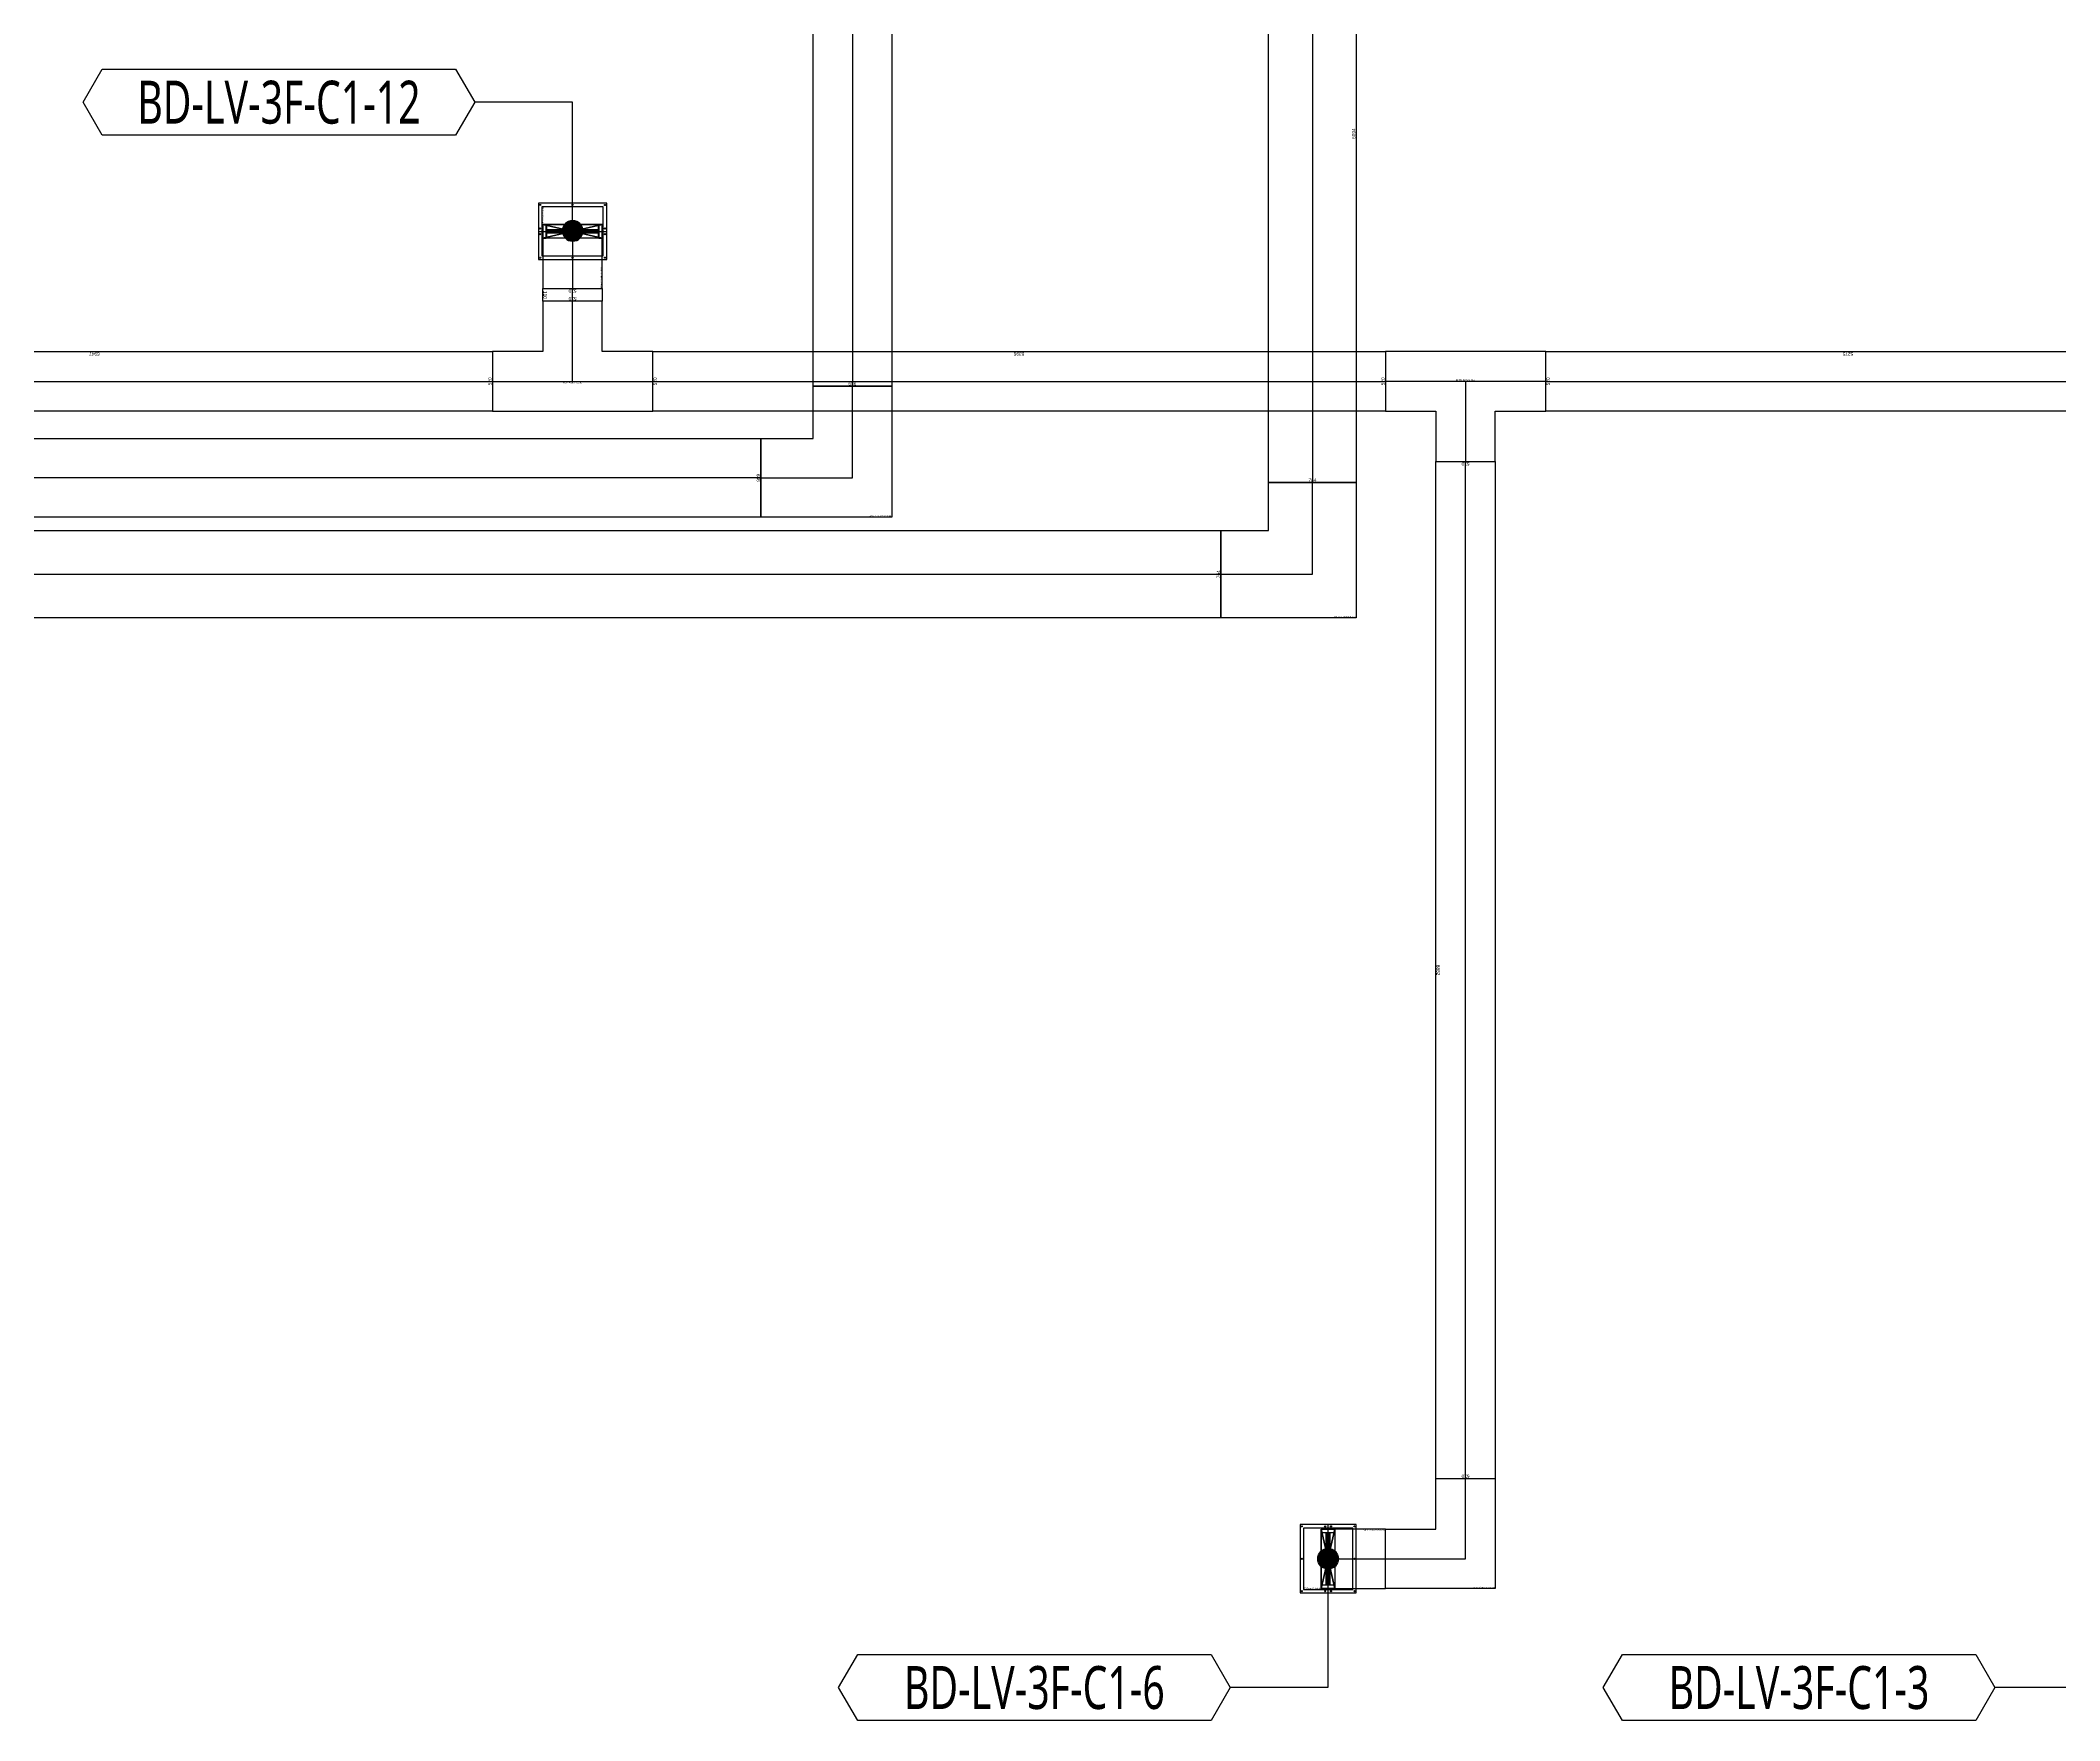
# Model space of a CAD drawing. Header units: millimetres. Extents: x 84228 to 374549, y -351975 to 847575.
# Drawn here: x 288803 to 306431, y 389395 to 404068 of the extents above; entities that cross this region are included whole.
import ezdxf
from ezdxf.enums import TextEntityAlignment as Align

# ---------------------------------------------------------------- set-up
doc = ezdxf.new("R2010")
doc.units = ezdxf.units.MM
doc.header["$LTSCALE"] = 150
doc.layers.get('Defpoints').update_dxf_attribs({"color": 150})
for name, color, linetype in [('-----27 Bus Duct_LV_380-220V_IT BACK UP', 2, 'Continuous'), ('-----27 Bus Duct_LV_380-220V_LOAD BANK', 7, 'Continuous'), ('-----99 Cable Schedule', 2, 'Continuous')]:
    doc.layers.add(name, color=color, linetype=linetype)
doc.styles.add('DH', font='malgun.ttf')
doc.styles.add('ELEC', font='Dotum.ttf')
doc.styles.get("Standard").update_dxf_attribs({"font": 'Dotum.ttf'})
doc.dimstyles.new('전기통신참고용-치수', dxfattribs={"dimscale": 15, "dimtxt": 2, "dimasz": 0, "dimexe": 0, "dimexo": 0, "dimgap": 0.4, "dimtad": 4, "dimdec": 0, "dimzin": 0, "dimdsep": 46, "dimtxsty": 'Standard', "dimblk": 'NONE', "dimcen": 0, "dimse1": 1, "dimse2": 1, "dimsd1": 1, "dimsd2": 1, "dimclrd": 8, "dimclre": 8, "dimclrt": 8, "dimadec": 0, "dimazin": 0, "dimtfac": 1, "dimtdec": 0, "dimtix": 1, "dimtmove": 2, "dimatfit": 0, "dimldrblk": 'NONE', "dimfxl": 2, "dimtolj": 1, "dimtzin": 0, "dimarcsym": 0})

# ---------------------------------------------------------------- blocks, each defined once
blk = doc.blocks.new('*D223')
at = {"layer": 'Defpoints', "color": 0, "transparency": 16777216}
for p in [(0, 27160), (686, 27160), (686, 27160)]:
    blk.add_point(p, dxfattribs=at)
at = {"color": 0, "transparency": 16777216, "insert": (343, 27139), "char_height": 30, "attachment_point": 5}
blk.add_mtext('\\A1;{\\C0;686}', dxfattribs=at)
blk = doc.blocks.new('_None')
blk = doc.blocks.new('*D224')
at = {"layer": 'Defpoints', "color": 0, "transparency": 16777216}
for p in [(686, 27160), (686, 27160), (686, 7716)]:
    blk.add_point(p, dxfattribs=at)
at = {"color": 0, "transparency": 16777216, "insert": (665, 17438), "char_height": 30, "attachment_point": 5, "rotation": 90}
blk.add_mtext('\\A1;{\\C0;19444}', dxfattribs=at)
blk = doc.blocks.new('*D219')
at = {"layer": 'Defpoints', "color": 0, "transparency": 16777216}
for p in [(0, 8792), (686, 8792), (686, 8792)]:
    blk.add_point(p, dxfattribs=at)
at = {"color": 0, "transparency": 16777216, "insert": (343, 8771), "char_height": 30, "attachment_point": 5}
blk.add_mtext('\\A1;{\\C0;686}', dxfattribs=at)
blk = doc.blocks.new('*D220')
at = {"layer": 'Defpoints', "color": 0, "transparency": 16777216}
for p in [(686, 8792), (686, 8792), (686, -460)]:
    blk.add_point(p, dxfattribs=at)
at = {"color": 0, "transparency": 16777216, "insert": (665, 4166), "char_height": 30, "attachment_point": 5, "rotation": 90}
blk.add_mtext('\\A1;{\\C0;9252}', dxfattribs=at)
blk = doc.blocks.new('*D221')
at = {"layer": 'Defpoints', "color": 0, "transparency": 16777216}
for p in [(0, -460), (686, -460), (686, -460)]:
    blk.add_point(p, dxfattribs=at)
at = {"color": 0, "transparency": 16777216, "insert": (343, -439), "char_height": 30, "attachment_point": 5}
blk.add_mtext('\\A1;{\\C0;686}', dxfattribs=at)
blk = doc.blocks.new('*D295')
at = {"layer": 'Defpoints', "color": 0, "transparency": 16777216}
for p in [(0, 3009), (520, 3009), (520, 3009)]:
    blk.add_point(p, dxfattribs=at)
at = {"color": 0, "transparency": 16777216, "insert": (260, 2988), "char_height": 30, "attachment_point": 5}
blk.add_mtext('\\A1;{\\C0;520}', dxfattribs=at)
blk = doc.blocks.new('*D296')
at = {"layer": 'Defpoints', "color": 0, "transparency": 16777216}
for p in [(520, 3009), (520, 3009), (520, -3938)]:
    blk.add_point(p, dxfattribs=at)
at = {"color": 0, "transparency": 16777216, "insert": (499, -464), "char_height": 30, "attachment_point": 5, "rotation": 90}
blk.add_mtext('\\A1;{\\C0;6947}', dxfattribs=at)
blk = doc.blocks.new('*D297')
at = {"layer": 'Defpoints', "color": 0, "transparency": 16777216}
for p in [(0, -3938), (520, -3938), (520, -3938)]:
    blk.add_point(p, dxfattribs=at)
at = {"color": 0, "transparency": 16777216, "insert": (260, -3917), "char_height": 30, "attachment_point": 5}
blk.add_mtext('\\A1;{\\C0;520}', dxfattribs=at)
blk = doc.blocks.new('*U42')
at = {"color": 0}
blk.add_lwpolyline([(-260, -260), (-260, -700), (260, -700), (260, -260), (700, -260), (700, 260), (-700, 260), (-700, -260)], close=True, dxfattribs=at)
at = {"color": 1}
for points in [[(700, 0), (-700, 0)], [(0, 0), (0, -700)]]:
    blk.add_lwpolyline(points, dxfattribs=at)
at = {"color": 0, "style": 'ELEC'}
blk.add_text('BD TEE(HORIZ)-AL 4000A', height=10, dxfattribs=at).set_placement((0, 10), align=Align.MIDDLE)
blk = doc.blocks.new('*D311')
at = {"layer": 'Defpoints', "color": 0, "transparency": 16777216}
for p in [(0, 12266), (520, 12266), (520, 12266)]:
    blk.add_point(p, dxfattribs=at)
at = {"color": 0, "transparency": 16777216, "insert": (260, 12245), "char_height": 30, "attachment_point": 5}
blk.add_mtext('\\A1;{\\C0;520}', dxfattribs=at)
blk = doc.blocks.new('*D312')
at = {"layer": 'Defpoints', "color": 0, "transparency": 16777216}
for p in [(520, 12266), (520, 12266), (520, 3384)]:
    blk.add_point(p, dxfattribs=at)
at = {"color": 0, "transparency": 16777216, "insert": (499, 7825), "char_height": 30, "attachment_point": 5, "rotation": 90}
blk.add_mtext('\\A1;{\\C0;8882}', dxfattribs=at)
blk = doc.blocks.new('*D313')
at = {"layer": 'Defpoints', "color": 0, "transparency": 16777216}
for p in [(0, 3384), (520, 3384), (520, 3384)]:
    blk.add_point(p, dxfattribs=at)
at = {"color": 0, "transparency": 16777216, "insert": (260, 3405), "char_height": 30, "attachment_point": 5}
blk.add_mtext('\\A1;{\\C0;520}', dxfattribs=at)
blk = doc.blocks.new('*U23')
at = {"color": 1}
for p, q in [((60, 260), (-60, -260)), ((-60, 260), (60, -260))]:
    blk.add_line(p, q, dxfattribs=at)
at = {"color": 0}
blk.add_line((0, -298.5), (0, 298.5), dxfattribs=at)
for points in [[(-245, -298.5), (245, -298.5), (245, 298.5), (-245, 298.5)], [(-215, -267.5), (215, -267.5), (215, 267.5), (-215, 267.5)]]:
    blk.add_lwpolyline(points, close=True, dxfattribs=at)
at = {"color": 1}
blk.add_lwpolyline([(60, -260), (-60, -260), (-60, 260), (60, 260)], close=True, dxfattribs=at)
for points in [[(-60, 14, -0.41421356), (-58, 16), (-17.2, 16, 0.41421356), (-16.2, 17), (-16.2, 227, 0.41421356), (-17.2, 228), (-58, 228, -0.41421356), (-60, 230), (-60, 260, -0.41421356), (-59, 259), (-59, 230, 0.41421356), (-58, 229), (58, 229, 0.41421356), (59, 230), (59, 259, -0.41421356), (60, 260), (60, 230, -0.41421356), (58, 228), (17.2, 228, 0.41421356), (16.2, 227), (16.2, 17, 0.41421356), (17.2, 16), (58, 16, -0.41421356), (60, 14), (60, 2, -0.41421356), (59, 3), (59, 14, 0.41421356), (58, 15), (-58, 15, 0.41421356), (-59, 14), (-59, 3, -0.41421356), (-60, 2), (-60, 2), (-60, 2), (-60, 2)], [(-15.2, 17), (-15.2, 227, -0.41421356), (-14.2, 228), (14.2, 228, -0.41421356), (15.2, 227), (15.2, 17, -0.41421356), (14.2, 16), (-14.2, 16, -0.41421356)], [(-14.2, 18), (-14.2, 226, -0.41421356), (-13.2, 227), (-8.85, 227, -0.41421356), (-7.85, 226), (-7.85, 18, -0.41421356), (-8.85, 17), (-13.2, 17, -0.41421356)], [(-6.85, 18), (-6.85, 226, -0.41421356), (-5.85, 227), (-1.5, 227, -0.41421356), (-0.5, 226), (-0.5, 18, -0.41421356), (-1.5, 17), (-5.85, 17, -0.41421356)], [(0.5, 18), (0.5, 226, -0.41421356), (1.5, 227), (5.85, 227, -0.41421356), (6.85, 226), (6.85, 18, -0.41421356), (5.85, 17), (1.5, 17, -0.41421356)], [(7.85, 18), (7.85, 226, -0.41421356), (8.85, 227), (13.2, 227, -0.41421356), (14.2, 226), (14.2, 18, -0.41421356), (13.2, 17), (8.85, 17, -0.41421356)], [(-60, -230, -0.41421356), (-58, -228), (-17.2, -228, 0.41421356), (-16.2, -227), (-16.2, -17, 0.41421356), (-17.2, -16), (-58, -16, -0.41421356), (-60, -14), (-60, 0, -0.41421356), (-59, -1), (-59, -14, 0.41421356), (-58, -15), (58, -15, 0.41421356), (59, -14), (59, -1, -0.41421356), (60, 0), (60, -14, -0.41421356), (58, -16), (17.2, -16, 0.41421356), (16.2, -17), (16.2, -227, 0.41421356), (17.2, -228), (58, -228, -0.41421356), (60, -230), (60, -260, -0.41421356), (59, -259), (59, -230, 0.41421356), (58, -229), (-58, -229, 0.41421356), (-59, -230), (-59, -259, -0.41421356), (-60, -260), (-60, -260), (-60, -260), (-60, -260)], [(-15.2, -227), (-15.2, -17, -0.41421356), (-14.2, -16), (14.2, -16, -0.41421356), (15.2, -17), (15.2, -227, -0.41421356), (14.2, -228), (-14.2, -228, -0.41421356)], [(-14.2, -226), (-14.2, -18, -0.41421356), (-13.2, -17), (-8.85, -17, -0.41421356), (-7.85, -18), (-7.85, -226, -0.41421356), (-8.85, -227), (-13.2, -227, -0.41421356)], [(-6.85, -226), (-6.85, -18, -0.41421356), (-5.85, -17), (-1.5, -17, -0.41421356), (-0.5, -18), (-0.5, -226, -0.41421356), (-1.5, -227), (-5.85, -227, -0.41421356)], [(0.5, -226), (0.5, -18, -0.41421356), (1.5, -17), (5.85, -17, -0.41421356), (6.85, -18), (6.85, -226, -0.41421356), (5.85, -227), (1.5, -227, -0.41421356)], [(7.85, -226), (7.85, -18, -0.41421356), (8.85, -17), (13.2, -17, -0.41421356), (14.2, -18), (14.2, -226, -0.41421356), (13.2, -227), (8.85, -227, -0.41421356)]]:
    blk.add_lwpolyline(points, format="xyb", close=True, dxfattribs=at)
at = {"color": 0}
for centre in [(-230, 283), (-25, 283), (25, 283), (230, 283), (-230, 0), (230, 0), (-230, -283), (-25, -283), (25, -283), (230, -283)]:
    blk.add_circle(centre, 5, dxfattribs=at)
at = {"color": 0, "style": 'ELEC'}
blk.add_text('BD Flanged End-AL 4000A', height=10, dxfattribs=at).set_placement((-210, -257.5), align=Align.MIDDLE_LEFT)
blk = doc.blocks.new('*U22')
at = {"color": 1}
for p, q in [((340, 260), (220, -260)), ((220, 260), (340, -260))]:
    blk.add_line(p, q, dxfattribs=at)
at = {"color": 0}
blk.add_lwpolyline([(-220, -260), (220, -260), (220, 260), (-220, 260)], close=True, dxfattribs=at)
blk.add_lwpolyline([(220, -260), (340, -260), (340, 260), (220, 260)], dxfattribs=at)
at = {"color": 1}
for points in [[(220, 14, -0.41421356), (222, 16), (262.8, 16, 0.41421356), (263.8, 17), (263.8, 227, 0.41421356), (262.8, 228), (222, 228, -0.41421356), (220, 230), (220, 260, -0.41421356), (221, 259), (221, 230, 0.41421356), (222, 229), (338, 229, 0.41421356), (339, 230), (339, 259, -0.41421356), (340, 260), (340, 230, -0.41421356), (338, 228), (297.2, 228, 0.41421356), (296.2, 227), (296.2, 17, 0.41421356), (297.2, 16), (338, 16, -0.41421356), (340, 14), (340, 2, -0.41421356), (339, 3), (339, 14, 0.41421356), (338, 15), (222, 15, 0.41421356), (221, 14), (221, 3, -0.41421356), (220, 2), (220, 2), (220, 2), (220, 2)], [(264.8, 17), (264.8, 227, -0.41421356), (265.8, 228), (294.2, 228, -0.41421356), (295.2, 227), (295.2, 17, -0.41421356), (294.2, 16), (265.8, 16, -0.41421356)], [(265.8, 18), (265.8, 226, -0.41421356), (266.8, 227), (271.15, 227, -0.41421356), (272.15, 226), (272.15, 18, -0.41421356), (271.15, 17), (266.8, 17, -0.41421356)], [(273.15, 18), (273.15, 226, -0.41421356), (274.15, 227), (278.5, 227, -0.41421356), (279.5, 226), (279.5, 18, -0.41421356), (278.5, 17), (274.15, 17, -0.41421356)], [(280.5, 18), (280.5, 226, -0.41421356), (281.5, 227), (285.85, 227, -0.41421356), (286.85, 226), (286.85, 18, -0.41421356), (285.85, 17), (281.5, 17, -0.41421356)], [(287.85, 18), (287.85, 226, -0.41421356), (288.85, 227), (293.2, 227, -0.41421356), (294.2, 226), (294.2, 18, -0.41421356), (293.2, 17), (288.85, 17, -0.41421356)], [(220, -230, -0.41421356), (222, -228), (262.8, -228, 0.41421356), (263.8, -227), (263.8, -17, 0.41421356), (262.8, -16), (222, -16, -0.41421356), (220, -14), (220, 0, -0.41421356), (221, -1), (221, -14, 0.41421356), (222, -15), (338, -15, 0.41421356), (339, -14), (339, -1, -0.41421356), (340, 0), (340, -14, -0.41421356), (338, -16), (297.2, -16, 0.41421356), (296.2, -17), (296.2, -227, 0.41421356), (297.2, -228), (338, -228, -0.41421356), (340, -230), (340, -260, -0.41421356), (339, -259), (339, -230, 0.41421356), (338, -229), (222, -229, 0.41421356), (221, -230), (221, -259, -0.41421356), (220, -260), (220, -260), (220, -260), (220, -260)], [(264.8, -227), (264.8, -17, -0.41421356), (265.8, -16), (294.2, -16, -0.41421356), (295.2, -17), (295.2, -227, -0.41421356), (294.2, -228), (265.8, -228, -0.41421356)], [(265.8, -226), (265.8, -18, -0.41421356), (266.8, -17), (271.15, -17, -0.41421356), (272.15, -18), (272.15, -226, -0.41421356), (271.15, -227), (266.8, -227, -0.41421356)], [(273.15, -226), (273.15, -18, -0.41421356), (274.15, -17), (278.5, -17, -0.41421356), (279.5, -18), (279.5, -226, -0.41421356), (278.5, -227), (274.15, -227, -0.41421356)], [(280.5, -226), (280.5, -18, -0.41421356), (281.5, -17), (285.85, -17, -0.41421356), (286.85, -18), (286.85, -226, -0.41421356), (285.85, -227), (281.5, -227, -0.41421356)], [(287.85, -226), (287.85, -18, -0.41421356), (288.85, -17), (293.2, -17, -0.41421356), (294.2, -18), (294.2, -226, -0.41421356), (293.2, -227), (288.85, -227, -0.41421356)]]:
    blk.add_lwpolyline(points, format="xyb", close=True, dxfattribs=at)
blk.add_lwpolyline([(220, 0), (-220, 0)], dxfattribs=at)
at = {"color": 0, "style": 'ELEC'}
blk.add_text('BD ELBOW(VERT)-AL 4000A', height=10, dxfattribs=at).set_placement((-215, -250), align=Align.MIDDLE_LEFT)
blk = doc.blocks.new('*U24')
at = {"color": 0}
blk.add_lwpolyline([(-260, -260), (700, -260), (700, 260), (260, 260), (260, 700), (-260, 700)], close=True, dxfattribs=at)
at = {"color": 1}
blk.add_lwpolyline([(700, 0), (0, 0), (0, 700)], dxfattribs=at)
at = {"color": 0, "style": 'ELEC'}
blk.add_text('BD ELBOW(HORIZ)-AL 4000A', height=10, dxfattribs=at).set_placement((-255, -250), align=Align.MIDDLE_LEFT)
blk = doc.blocks.new('*D307')
at = {"layer": 'Defpoints', "color": 0, "transparency": 16777216}
for p in [(0, 7178), (520, 7178), (520, 7178)]:
    blk.add_point(p, dxfattribs=at)
at = {"color": 0, "transparency": 16777216, "insert": (260, 7157), "char_height": 30, "attachment_point": 5}
blk.add_mtext('\\A1;{\\C0;520}', dxfattribs=at)
blk = doc.blocks.new('*D308')
at = {"layer": 'Defpoints', "color": 0, "transparency": 16777216}
for p in [(520, 7178), (520, 7178), (520, 782)]:
    blk.add_point(p, dxfattribs=at)
at = {"color": 0, "transparency": 16777216, "insert": (499, 3980), "char_height": 30, "attachment_point": 5, "rotation": 90}
blk.add_mtext('\\A1;{\\C0;6396}', dxfattribs=at)
blk = doc.blocks.new('*D309')
at = {"layer": 'Defpoints', "color": 0, "transparency": 16777216}
for p in [(0, 782), (520, 782), (520, 782)]:
    blk.add_point(p, dxfattribs=at)
at = {"color": 0, "transparency": 16777216, "insert": (260, 803), "char_height": 30, "attachment_point": 5}
blk.add_mtext('\\A1;{\\C0;520}', dxfattribs=at)
blk = doc.blocks.new('*D315')
at = {"layer": 'Defpoints', "color": 0, "transparency": 16777216}
for p in [(0, 4523), (520, 4523), (520, 4523)]:
    blk.add_point(p, dxfattribs=at)
at = {"color": 0, "transparency": 16777216, "insert": (260, 4502), "char_height": 30, "attachment_point": 5}
blk.add_mtext('\\A1;{\\C0;520}', dxfattribs=at)
blk = doc.blocks.new('*D316')
at = {"layer": 'Defpoints', "color": 0, "transparency": 16777216}
for p in [(520, 4523), (520, 4523), (520, -752)]:
    blk.add_point(p, dxfattribs=at)
at = {"color": 0, "transparency": 16777216, "insert": (499, 1885), "char_height": 30, "attachment_point": 5, "rotation": 90}
blk.add_mtext('\\A1;{\\C0;5275}', dxfattribs=at)
blk = doc.blocks.new('*D317')
at = {"layer": 'Defpoints', "color": 0, "transparency": 16777216}
for p in [(0, -752), (520, -752), (520, -752)]:
    blk.add_point(p, dxfattribs=at)
at = {"color": 0, "transparency": 16777216, "insert": (260, -731), "char_height": 30, "attachment_point": 5}
blk.add_mtext('\\A1;{\\C0;520}', dxfattribs=at)
blk = doc.blocks.new('*D415')
at = {"layer": 'Defpoints', "color": 0, "transparency": 16777216}
for p in [(764, 12905), (764, 12905), (764, -11397)]:
    blk.add_point(p, dxfattribs=at)
at = {"color": 0, "transparency": 16777216, "insert": (743, 754), "char_height": 30, "attachment_point": 5, "rotation": 90}
blk.add_mtext('\\A1;{\\C0;24302}', dxfattribs=at)
blk = doc.blocks.new('*D416')
at = {"layer": 'Defpoints', "color": 0, "transparency": 16777216}
for p in [(0, -11397), (764, -11397), (764, -11397)]:
    blk.add_point(p, dxfattribs=at)
at = {"color": 0, "transparency": 16777216, "insert": (382, -11376), "char_height": 30, "attachment_point": 5}
blk.add_mtext('\\A1;{\\C0;764}', dxfattribs=at)
blk = doc.blocks.new('*D406')
at = {"layer": 'Defpoints', "color": 0, "transparency": 16777216}
for p in [(0, -9677), (764, -9677), (764, -9677)]:
    blk.add_point(p, dxfattribs=at)
at = {"color": 0, "transparency": 16777216, "insert": (382, -9699), "char_height": 30, "attachment_point": 5}
blk.add_mtext('\\A1;{\\C0;764}', dxfattribs=at)
blk = doc.blocks.new('*D407')
at = {"layer": 'Defpoints', "color": 0, "transparency": 16777216}
for p in [(764, -9677), (764, -9677), (764, -15771)]:
    blk.add_point(p, dxfattribs=at)
at = {"color": 0, "transparency": 16777216, "insert": (743, -12724), "char_height": 30, "attachment_point": 5, "rotation": 90}
blk.add_mtext('\\A1;{\\C0;6094}', dxfattribs=at)
blk = doc.blocks.new('*D408')
at = {"layer": 'Defpoints', "color": 0, "transparency": 16777216}
for p in [(0, -15771), (764, -15771), (764, -15771)]:
    blk.add_point(p, dxfattribs=at)
at = {"color": 0, "transparency": 16777216, "insert": (382, -15750), "char_height": 30, "attachment_point": 5}
blk.add_mtext('\\A1;{\\C0;764}', dxfattribs=at)
blk = doc.blocks.new('*U74')
at = {"color": 0}
blk.add_lwpolyline([(-343, -343), (800, -343), (800, 343), (343, 343), (343, 800), (-343, 800)], close=True, dxfattribs=at)
at = {"color": 1}
blk.add_lwpolyline([(800, 0), (0, 0), (0, 800)], dxfattribs=at)
at = {"color": 0, "style": 'ELEC'}
blk.add_text('BD ELBOW(HORIZ)-AL 5000A', height=10, dxfattribs=at).set_placement((-338, -333), align=Align.MIDDLE_LEFT)
blk = doc.blocks.new('*D303')
at = {"layer": 'Defpoints', "color": 0, "transparency": 16777216}
for p in [(0, 2807), (520, 2807), (520, 2807)]:
    blk.add_point(p, dxfattribs=at)
at = {"color": 0, "transparency": 16777216, "insert": (260, 2786), "char_height": 30, "attachment_point": 5}
blk.add_mtext('\\A1;{\\C0;520}', dxfattribs=at)
blk = doc.blocks.new('*D304')
at = {"layer": 'Defpoints', "color": 0, "transparency": 16777216}
for p in [(520, 2807), (520, 2807), (520, 2697)]:
    blk.add_point(p, dxfattribs=at)
at = {"color": 0, "transparency": 16777216, "insert": (499, 2752), "char_height": 30, "attachment_point": 5, "rotation": 90}
blk.add_mtext('\\A1;{\\C0;110}', dxfattribs=at)
blk = doc.blocks.new('*D305')
at = {"layer": 'Defpoints', "color": 0, "transparency": 16777216}
for p in [(0, 2697), (520, 2697), (520, 2697)]:
    blk.add_point(p, dxfattribs=at)
at = {"color": 0, "transparency": 16777216, "insert": (260, 2718), "char_height": 30, "attachment_point": 5}
blk.add_mtext('\\A1;{\\C0;520}', dxfattribs=at)
blk = doc.blocks.new('A$C9a0ab699')
h = blk.add_hatch(color=0)
edge = h.paths.add_edge_path()
edge.add_arc((0, 0), 64, 720, 1080, ccw=False)
at = {"color": 0}
blk.add_circle((0, 0), 64, dxfattribs=at)
blk = doc.blocks.new('*U15')
at = {"color": 0}
blk.add_lwpolyline([(-382, -382), (800, -382), (800, 382), (382, 382), (382, 800), (-382, 800)], close=True, dxfattribs=at)
at = {"color": 1}
blk.add_lwpolyline([(800, 0), (0, 0), (0, 800)], dxfattribs=at)
at = {"color": 0, "style": 'ELEC'}
blk.add_text('BD ELBOW(HORIZ)-AL 6300A', height=10, dxfattribs=at).set_placement((-377, -372), align=Align.MIDDLE_LEFT)
blk = doc.blocks.new('*U222')
at = {"color": 1}
blk.add_line((343, 27159.7), (343, 7716), dxfattribs=at)
at = {"color": 0}
blk.add_lwpolyline([(686, 7716), (0, 7716), (0, 27159.7), (686, 27159.7)], close=True, dxfattribs=at)
dim = blk.add_linear_dim(base=(686, 27159.7), p1=(0, 27159.7), p2=(686, 27159.7), text='{\\C0;<>}', dimstyle='전기통신참고용-치수', override={"dimtxsty": 'Standard', "dimclrd": 0, "dimclre": 0, "dimclrt": 0}, dxfattribs=at)
dim.commit()
dim.dimension.update_dxf_attribs({"geometry": '*D223', "text_midpoint": (343, 27138.7)})
dim = blk.add_linear_dim(base=(686, 27159.7), p1=(686, 7716), p2=(686, 27159.7), angle=90, text='{\\C0;<>}', dimstyle='전기통신참고용-치수', override={"dimtad": 1, "dimtxsty": 'Standard', "dimclrd": 0, "dimclre": 0, "dimclrt": 0}, dxfattribs=at)
dim.commit()
dim.dimension.update_dxf_attribs({"geometry": '*D224', "text_midpoint": (665, 17437.8)})
blk = doc.blocks.new('*U218')
at = {"color": 1}
blk.add_line((343, 8791.6), (343, -460.4), dxfattribs=at)
at = {"color": 0}
blk.add_lwpolyline([(686, -460.4), (0, -460.4), (0, 8791.6), (686, 8791.6)], close=True, dxfattribs=at)
for base, p1, p2, override, picture, middle in [((686, 8791.6), (0, 8791.6), (686, 8791.6), {"dimtxsty": 'Standard', "dimclrd": 0, "dimclre": 0, "dimclrt": 0}, '*D219', (343, 8770.6)), ((686, -460.4), (0, -460.4), (686, -460.4), {"dimtad": 1, "dimtxsty": 'Standard', "dimclrd": 0, "dimclre": 0, "dimclrt": 0}, '*D221', (343, -439.4))]:
    dim = blk.add_linear_dim(base=base, p1=p1, p2=p2, text='{\\C0;<>}', dimstyle='전기통신참고용-치수', override=override, dxfattribs=at)
    dim.commit()
    dim.dimension.update_dxf_attribs({"geometry": picture, "text_midpoint": middle})
dim = blk.add_linear_dim(base=(686, 8791.6), p1=(686, -460.4), p2=(686, 8791.6), angle=90, text='{\\C0;<>}', dimstyle='전기통신참고용-치수', override={"dimtad": 1, "dimtxsty": 'Standard', "dimclrd": 0, "dimclre": 0, "dimclrt": 0}, dxfattribs=at)
dim.commit()
dim.dimension.update_dxf_attribs({"geometry": '*D220', "text_midpoint": (665, 4165.6)})
blk = doc.blocks.new('*U294')
at = {"color": 1}
blk.add_line((260, 3009), (260, -3938), dxfattribs=at)
at = {"color": 0}
blk.add_lwpolyline([(520, -3938), (0, -3938), (0, 3009), (520, 3009)], close=True, dxfattribs=at)
for base, p1, p2, override, picture, middle in [((520, 3009), (0, 3009), (520, 3009), {"dimtxsty": 'Standard', "dimclrd": 0, "dimclre": 0, "dimclrt": 0}, '*D295', (260, 2988)), ((520, -3938), (0, -3938), (520, -3938), {"dimtad": 1, "dimtxsty": 'Standard', "dimclrd": 0, "dimclre": 0, "dimclrt": 0}, '*D297', (260, -3917))]:
    dim = blk.add_linear_dim(base=base, p1=p1, p2=p2, text='{\\C0;<>}', dimstyle='전기통신참고용-치수', override=override, dxfattribs=at)
    dim.commit()
    dim.dimension.update_dxf_attribs({"geometry": picture, "text_midpoint": middle})
dim = blk.add_linear_dim(base=(520, 3009), p1=(520, -3938), p2=(520, 3009), angle=90, text='{\\C0;<>}', dimstyle='전기통신참고용-치수', override={"dimtad": 1, "dimtxsty": 'Standard', "dimclrd": 0, "dimclre": 0, "dimclrt": 0}, dxfattribs=at)
dim.commit()
dim.dimension.update_dxf_attribs({"geometry": '*D296', "text_midpoint": (499, -464.5)})
blk = doc.blocks.new('*U310')
at = {"color": 1}
blk.add_line((260, 12266.3), (260, 3383.9), dxfattribs=at)
at = {"color": 0}
blk.add_lwpolyline([(520, 3383.9), (0, 3383.9), (0, 12266.3), (520, 12266.3)], close=True, dxfattribs=at)
for base, p1, p2, override, picture, middle in [((520, 12266.3), (0, 12266.3), (520, 12266.3), {"dimtxsty": 'Standard', "dimclrd": 0, "dimclre": 0, "dimclrt": 0}, '*D311', (260, 12245.2)), ((520, 3383.9), (0, 3383.9), (520, 3383.9), {"dimtad": 1, "dimtxsty": 'Standard', "dimclrd": 0, "dimclre": 0, "dimclrt": 0}, '*D313', (260, 3404.9))]:
    dim = blk.add_linear_dim(base=base, p1=p1, p2=p2, text='{\\C0;<>}', dimstyle='전기통신참고용-치수', override=override, dxfattribs=at)
    dim.commit()
    dim.dimension.update_dxf_attribs({"geometry": picture, "text_midpoint": middle})
dim = blk.add_linear_dim(base=(520, 12266.3), p1=(520, 3383.9), p2=(520, 12266.3), angle=90, text='{\\C0;<>}', dimstyle='전기통신참고용-치수', override={"dimtad": 1, "dimtxsty": 'Standard', "dimclrd": 0, "dimclre": 0, "dimclrt": 0}, dxfattribs=at)
dim.commit()
dim.dimension.update_dxf_attribs({"geometry": '*D312', "text_midpoint": (499, 7825.1)})
blk = doc.blocks.new('*U306')
at = {"color": 1}
blk.add_line((260, 7178.4), (260, 781.9), dxfattribs=at)
at = {"color": 0}
blk.add_lwpolyline([(520, 781.9), (0, 781.9), (0, 7178.4), (520, 7178.4)], close=True, dxfattribs=at)
for base, p1, p2, override, picture, middle in [((520, 7178.4), (0, 7178.4), (520, 7178.4), {"dimtxsty": 'Standard', "dimclrd": 0, "dimclre": 0, "dimclrt": 0}, '*D307', (260, 7157.4)), ((520, 781.9), (0, 781.9), (520, 781.9), {"dimtad": 1, "dimtxsty": 'Standard', "dimclrd": 0, "dimclre": 0, "dimclrt": 0}, '*D309', (260, 802.9))]:
    dim = blk.add_linear_dim(base=base, p1=p1, p2=p2, text='{\\C0;<>}', dimstyle='전기통신참고용-치수', override=override, dxfattribs=at)
    dim.commit()
    dim.dimension.update_dxf_attribs({"geometry": picture, "text_midpoint": middle})
dim = blk.add_linear_dim(base=(520, 7178.3746), p1=(520, 781.8753), p2=(520, 7178.3746), angle=90, text='{\\C0;<>}', dimstyle='전기통신참고용-치수', override={"dimtad": 1, "dimtxsty": 'Standard', "dimclrd": 0, "dimclre": 0, "dimclrt": 0}, dxfattribs=at)
dim.commit()
dim.dimension.update_dxf_attribs({"geometry": '*D308', "text_midpoint": (498.9796, 3980.1249)})
blk = doc.blocks.new('*U314')
at = {"color": 1}
blk.add_line((260, 4522.8), (260, -752.2), dxfattribs=at)
at = {"color": 0}
blk.add_lwpolyline([(520, -752.2), (0, -752.2), (0, 4522.8), (520, 4522.8)], close=True, dxfattribs=at)
for base, p1, p2, override, picture, middle in [((520, 4522.8), (0, 4522.8), (520, 4522.8), {"dimtxsty": 'Standard', "dimclrd": 0, "dimclre": 0, "dimclrt": 0}, '*D315', (260, 4501.7)), ((520, -752.2), (0, -752.2), (520, -752.2), {"dimtad": 1, "dimtxsty": 'Standard', "dimclrd": 0, "dimclre": 0, "dimclrt": 0}, '*D317', (260, -731.2))]:
    dim = blk.add_linear_dim(base=base, p1=p1, p2=p2, text='{\\C0;<>}', dimstyle='전기통신참고용-치수', override=override, dxfattribs=at)
    dim.commit()
    dim.dimension.update_dxf_attribs({"geometry": picture, "text_midpoint": middle})
dim = blk.add_linear_dim(base=(520, 4522.8), p1=(520, -752.2), p2=(520, 4522.8), angle=90, text='{\\C0;<>}', dimstyle='전기통신참고용-치수', override={"dimtad": 1, "dimtxsty": 'Standard', "dimclrd": 0, "dimclre": 0, "dimclrt": 0}, dxfattribs=at)
dim.commit()
dim.dimension.update_dxf_attribs({"geometry": '*D316', "text_midpoint": (499, 1885.3)})
blk = doc.blocks.new('*U413')
at = {"color": 1}
blk.add_line((382, 12904.5), (382, -11397.5), dxfattribs=at)
at = {"color": 0}
blk.add_lwpolyline([(764, -11397.5), (0, -11397.5), (0, 12904.5), (764, 12904.5)], close=True, dxfattribs=at)
dim = blk.add_linear_dim(base=(764, 12904.5), p1=(764, -11397.5), p2=(764, 12904.5), angle=90, text='{\\C0;<>}', dimstyle='전기통신참고용-치수', override={"dimtad": 1, "dimtxsty": 'Standard', "dimclrd": 0, "dimclre": 0, "dimclrt": 0}, dxfattribs=at)
dim.commit()
dim.dimension.update_dxf_attribs({"geometry": '*D415', "text_midpoint": (743, 753.5)})
dim = blk.add_linear_dim(base=(764, -11397.5), p1=(0, -11397.5), p2=(764, -11397.5), text='{\\C0;<>}', dimstyle='전기통신참고용-치수', override={"dimtad": 1, "dimtxsty": 'Standard', "dimclrd": 0, "dimclre": 0, "dimclrt": 0}, dxfattribs=at)
dim.commit()
dim.dimension.update_dxf_attribs({"geometry": '*D416', "text_midpoint": (382, -11376.5)})
blk = doc.blocks.new('*U405')
at = {"color": 1}
blk.add_line((382, -9677.5), (382, -15771.5), dxfattribs=at)
at = {"color": 0}
blk.add_lwpolyline([(764, -15771.5), (0, -15771.5), (0, -9677.5), (764, -9677.5)], close=True, dxfattribs=at)
for base, p1, p2, override, picture, middle in [((764, -9677.5), (0, -9677.5), (764, -9677.5), {"dimtxsty": 'Standard', "dimclrd": 0, "dimclre": 0, "dimclrt": 0}, '*D406', (382, -9698.5)), ((764, -15771.5), (0, -15771.5), (764, -15771.5), {"dimtad": 1, "dimtxsty": 'Standard', "dimclrd": 0, "dimclre": 0, "dimclrt": 0}, '*D408', (382, -15750.5))]:
    dim = blk.add_linear_dim(base=base, p1=p1, p2=p2, text='{\\C0;<>}', dimstyle='전기통신참고용-치수', override=override, dxfattribs=at)
    dim.commit()
    dim.dimension.update_dxf_attribs({"geometry": picture, "text_midpoint": middle})
dim = blk.add_linear_dim(base=(764, -9677.5), p1=(764, -15771.5), p2=(764, -9677.5), angle=90, text='{\\C0;<>}', dimstyle='전기통신참고용-치수', override={"dimtad": 1, "dimtxsty": 'Standard', "dimclrd": 0, "dimclre": 0, "dimclrt": 0}, dxfattribs=at)
dim.commit()
dim.dimension.update_dxf_attribs({"geometry": '*D407', "text_midpoint": (743, -12724.5)})
blk = doc.blocks.new('*U302')
at = {"color": 1}
blk.add_line((260, 2806.8), (260, 2696.8), dxfattribs=at)
at = {"color": 0}
blk.add_lwpolyline([(520, 2696.8), (0, 2696.8), (0, 2806.8), (520, 2806.8)], close=True, dxfattribs=at)
for base, p1, p2, override, picture, middle in [((520, 2806.8), (0, 2806.8), (520, 2806.8), {"dimtxsty": 'Standard', "dimclrd": 0, "dimclre": 0, "dimclrt": 0}, '*D303', (260, 2785.7)), ((520, 2696.8), (0, 2696.8), (520, 2696.8), {"dimtad": 1, "dimtxsty": 'Standard', "dimclrd": 0, "dimclre": 0, "dimclrt": 0}, '*D305', (260, 2717.8))]:
    dim = blk.add_linear_dim(base=base, p1=p1, p2=p2, text='{\\C0;<>}', dimstyle='전기통신참고용-치수', override=override, dxfattribs=at)
    dim.commit()
    dim.dimension.update_dxf_attribs({"geometry": picture, "text_midpoint": middle})
dim = blk.add_linear_dim(base=(520, 2806.8), p1=(520, 2696.8), p2=(520, 2806.8), angle=90, text='{\\C0;<>}', dimstyle='전기통신참고용-치수', override={"dimtad": 1, "dimtxsty": 'Standard', "dimclrd": 0, "dimclre": 0, "dimclrt": 0}, dxfattribs=at)
dim.commit()
dim.dimension.update_dxf_attribs({"geometry": '*D304', "text_midpoint": (499, 2751.8)})

msp = doc.modelspace()

# ---------------------------------------------------------------- linework, layer by layer
at = {"layer": '-----99 Cable Schedule', "color": 1, "elevation": 0}
for points in [[(292428, 403816), (292595, 403528), (292428, 403239), (289343, 403239), (289177, 403528), (289343, 403816)], [(299024, 389972), (299191, 389684), (299024, 389395), (295939, 389395), (295772, 389684), (295939, 389972)], [(305699, 389972), (305866, 389684), (305699, 389395), (302614, 389395), (302447, 389684), (302614, 389972)]]:
    msp.add_lwpolyline(points, close=True, dxfattribs=at)
for points in [[(293449, 402400), (293449, 403528), (292595, 403528)], [(300044, 390811), (300044, 389684), (299191, 389684)], [(306719, 390811), (306719, 389684), (305866, 389684)]]:
    msp.add_lwpolyline(points, dxfattribs=at)

# ---------------------------------------------------------------- block references
at = {"layer": '-----27 Bus Duct_LV_380-220V_IT BACK UP'}
for name, p in [('*U218', (295549, 401508)), ('*U42', (301245, 401090)), ('*U23', (300045, 390808))]:
    msp.add_blockref(name, p, dxfattribs=at)
for name, p, rotation in [('*U23', (293449, 402400), 270), ('*U22', (293449, 402120), 89.99999999999999), ('*U42', (293449, 401090), 180), ('*U302', (293709, 404597), 180), ('*U294', (288811, 400830), 89.99999999999999), ('*U306', (301327, 400830), 89.99999999999999), ('*U314', (306468, 400830), 89.99999999999999), ('*U222', (267932, 400591), 270), ('*U310', (301505, 403774), 180), ('*U22', (300325, 390808), 180)]:
    msp.add_blockref(name, p, dxfattribs=dict(at, rotation=rotation))
at = {"layer": '-----27 Bus Duct_LV_380-220V_IT BACK UP', "xscale": -1}
for name, p in [('*U74', (295892, 400248)), ('*U24', (301245, 390808))]:
    msp.add_blockref(name, p, dxfattribs=at)
at = {"layer": '-----27 Bus Duct_LV_380-220V_LOAD BANK'}
msp.add_blockref('*U405', (299526, 415977), dxfattribs=at)
at = {"layer": '-----27 Bus Duct_LV_380-220V_LOAD BANK', "xscale": -1}
msp.add_blockref('*U15', (299908, 399406), dxfattribs=at)
at = {"layer": '-----27 Bus Duct_LV_380-220V_LOAD BANK', "rotation": 89.99999999999999}
msp.add_blockref('*U413', (287711, 399024), dxfattribs=at)
at = {"layer": '-----99 Cable Schedule', "color": 1, "yscale": 1.40625, "zscale": 1.40625, "rotation": 270}
for p, xscale in [((293450, 402404), -1.40625), ((300045, 390808), 1.40625)]:
    msp.add_blockref('A$C9a0ab699', p, dxfattribs=dict(at, xscale=xscale))

# ---------------------------------------------------------------- texts
at = {"layer": '-----99 Cable Schedule', "color": 2, "style": 'DH', "width": 0.7}
for s, p in [('BD-LV-3F-C1-12', (290886, 403528)), ('BD-LV-3F-C1-6', (297481, 389684, 0)), ('BD-LV-3F-C1-3', (304156, 389684, 0))]:
    msp.add_text(s, height=375, dxfattribs=at).set_placement(p, align=Align.MIDDLE)

doc.saveas('drawing.dxf')
